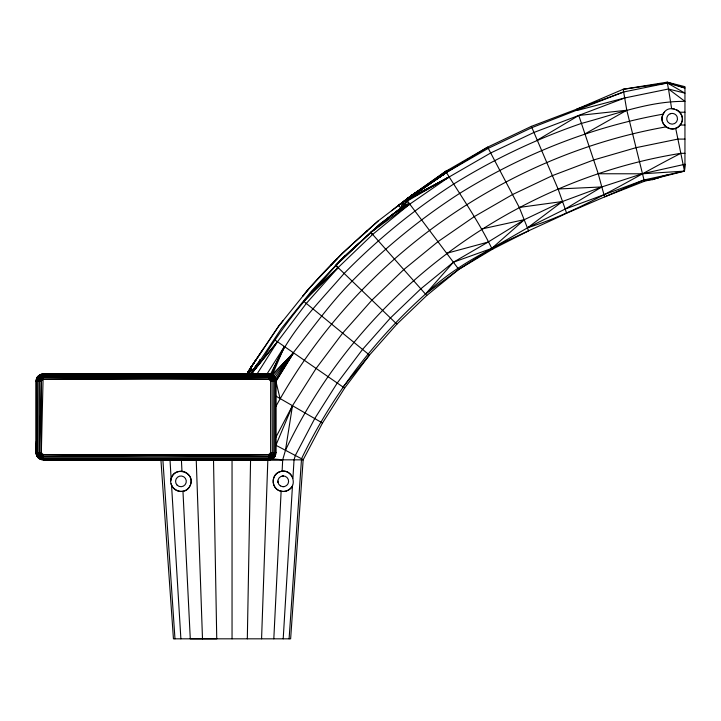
<?xml version="1.0" encoding="UTF-8"?>
<svg xmlns="http://www.w3.org/2000/svg" width="721" height="721" viewBox="0 0 721 721"><rect width="100%" height="100%" fill="white"/><g stroke="black" fill="none" stroke-linecap="round" stroke-linejoin="round"><path stroke-width="1.08" d="M36.41 441.144C36.23 447.353 33.662 459.502 43.197 459.836L303.144 459.836L322.476 423.047L344.602 388.114L369.467 355.065L396.892 324.153L426.733 295.511L458.772 269.393L491.776 248.385L527.718 227.701L565.21 209.036L601.792 186.946L642.195 173.797L684.95 164.253L684.95 86.682L667.168 82.158L623.205 89.26L576.674 109.177L531.377 126.364L487.63 147.138L445.686 171.364L412.971 194.355L378.372 220.797L342.367 253.188L309.066 288.391L302.91 296.007C325.387 268.365 351.65 244.23 378.372 220.797M289.094 638.824L301.531 458.736C331.516 396.37 373.884 340.222 425.453 294.087C465.261 255.91 517.696 236.668 566.589 213.245L565.21 209.036L643.889 179.998L684.472 171.12L684.95 164.253L684.472 171.12L644.349 181.295L626.792 110.241L623.205 89.26L667.448 83.014L684.95 88.016L667.168 82.158L668.493 88.998L684.95 101.373C649.432 100.994 615.346 114.396 581.423 123.417C536.73 138.82 493.867 159.107 453.698 184.044C413.944 209.64 377.218 239.642 344.142 273.43C317.051 304.749 286.066 334.905 271.574 374.569L41.331 374.172L36.969 377.516L36.951 379.742L36.969 377.516L38.141 376.029L41.331 374.172L43.197 373.938L268.753 373.938C272.574 373.911 275.945 377.245 275.9 381.085L275.9 452.689L274.962 456.276L273.818 457.754L272.322 458.889L268.753 459.601L198.014 459.8M36.996 454.041L36.969 456.267L41.331 459.601L282.686 459.836L285.471 450.292L292.483 405.707L316.104 368.44L342.646 333.147L371.928 300.134L403.769 269.591L437.962 241.67L474.283 216.615L512.523 194.553L552.376 175.636L593.662 159.963L636.039 147.679L677.911 139.09L684.95 139.09M247.321 638.824L250.575 459.872M36.969 377.516L36.05 381.085L36.05 452.689L41.331 452.689L43.197 454.536L43.197 459.836L268.753 459.601L43.197 458.889L41.358 458.042L40.502 456.699L39.601 452.689L41.403 379.156L43.197 376.029L270.871 374.605L273.818 376.029C301.162 345.368 323.134 310.381 352.136 281.1C384.563 247.943 420.631 218.562 459.61 193.417C521.806 154.799 590.896 126.95 663.086 114.161C669.503 100.769 689.898 114.783 679.714 125.58C672.36 134.548 657.525 123.958 663.086 114.179A10.166 10.166 0 0 0 667.547 127.851A10.166 10.166 0 0 0 681.219 123.39A10.166 10.166 0 0 0 676.758 109.718M264.274 459.836L270.6 459.601L272.871 456.817L273.782 452.689L273.782 381.085L272.871 376.957L270.871 374.605L43.197 373.938L41.331 452.689L41.403 454.654L43.197 457.754L273.818 457.754M448.822 170.174L445.686 171.364L408.492 197.815L408.447 199.429L403.291 206.305L380.679 223.564L344.872 255.766L312.608 291.455C293.618 313.067 276.494 336.428 261.48 360.978L251.323 373.911L260.002 359.995L261.48 360.978L277.477 341.745L306.29 303.469L338.086 267.617L372.64 234.442L409.771 204.142L449.201 176.942L490.695 152.978L533.964 132.448L624.774 97.948L668.493 88.998L684.95 93.153L667.448 83.014L623.521 92.009L576.674 109.177L577.106 110.466L624.774 97.948M261.57 638.824L267.842 459.872M268.753 457.754L270.519 454.654L270.6 452.689L270.6 381.085L270.519 379.156L268.753 376.029L41.088 374.605L39.601 374.92L37.086 377.516L36.293 379.237L36.293 454.536L38.141 457.754L43.197 459.601L155.961 459.719M273.818 638.824L281.127 491.208A24.433 14.808 -85 0 0 288.319 490.127C298.494 484.845 291.527 468.046 280.604 471.498C270.573 473.67 270.97 489.658 281.127 491.208M282.118 471.3L282.686 459.836L272.367 458.871L269.113 459.836M283.2 638.824L292.501 485.305M292.915 478.347L294.042 459.836L295.331 455.474L314.726 418.577L337.23 383.049L362.537 349.442L390.449 317.952L420.812 288.824L453.419 262.21L488.027 242.112L524.455 219.617L562.461 201.51L601.792 186.946L598.259 173.752L578.783 115.459L626.792 110.241L584.956 133.908M303.144 459.836L290.635 638.824L173.437 638.824L160.918 459.872M39.601 452.689L39.601 381.085L40.502 377.119L41.358 375.713L43.197 374.92L268.753 374.172M623.521 92.009L531.918 127.617L488.252 148.337L446.398 172.499L409.861 197.545L408.492 197.815L408.293 199.627L449.201 176.942C463.982 200.438 479.654 223.429 491.776 248.385L492.822 249.015L528.61 230.837L519.273 207.432L487.63 147.138L446.398 172.499L411.889 195.193L391.557 210.739M170.841 480.79C172.049 464.279 197.68 471.931 189.74 486.441C184.387 496.751 167.786 489.415 171.111 478.726L170.021 459.872M43.197 459.601L268.753 458.889C271.186 459.809 279.315 452.193 272.322 458.889L274.052 456.699L274.962 452.689L274.962 381.085C275.242 376.659 271.457 373.045 267.031 373.911L284.389 346.513L271.429 377.119L273.782 381.085L274.845 377.516L273.782 376.029L270.6 374.172L267.031 373.911M256.081 366.827L254.937 368.755L254.153 368.791L255.838 367.377L255.676 366.367L256.081 366.827L255.676 366.367L252.981 370.756L248.195 371.91L247.042 373.974L229.35 373.938L257.1 373.911L277.477 341.745L274.809 339.897M273.115 375.713L275.665 379.237L275.665 454.536L273.115 458.042L270.871 459.205L41.088 459.205L39.601 458.889L37.086 456.267L38.141 452.689L38.141 381.085L38.456 378.615L39.952 375.596L43.197 374.92L268.753 374.92L273.818 376.029M441.45 174.951L445.686 171.364L449.201 176.942L408.447 199.429L412.205 194.985M396.892 324.153L338.086 267.617L335.256 265.905L371.027 232.252L409.771 204.142L405.779 199.897L404.823 204.494L409.771 204.142L458.772 269.393L492.822 249.015M407.374 200.97L449.201 176.942L409.14 198.437L408.492 197.815L407.374 200.97L409.771 204.142L404.634 204.737L405.301 202.204L407.059 201.51L408.492 197.815L409.276 198.131L446.398 172.499L411.826 195.301L403.291 201.781L405.779 199.897M38.817 375.713L37.086 377.516L36.293 381.085L38.817 375.713L39.952 375.596L268.753 377.516L43.197 379.237L38.456 378.615L36.293 379.237M274.845 456.267L275.665 452.689L274.647 455.05L274.845 456.267L273.782 457.754L270.6 459.61L268.753 459.836L43.197 459.836M43.197 457.754L39.952 458.195L39.051 456.817L39.835 455.05L38.141 452.689L38.456 455.167L37.907 456.699L38.817 458.042L43.197 458.889M36.05 381.085L41.331 381.085L43.197 379.237L270.519 379.156L273.502 378.615L274.052 377.119L274.962 377.516L293.528 352.821L344.602 388.114M39.952 458.195L41.403 454.654L43.197 454.536L268.753 454.536L273.502 455.167L275.665 454.536M171.138 478.717L172.13 476.275A10.166 10.166 0 0 1 187.469 473.562A10.166 10.166 0 0 1 187.469 489.144A10.166 10.166 0 0 1 172.13 486.441L171.084 483.737M274.052 377.119L271.429 377.119L270.573 375.713L43.197 377.516L268.753 379.237L270.573 375.713L271.979 375.596M268.753 458.889L270.573 458.042L271.429 456.699L272.322 452.689L272.087 378.768L272.871 376.957M41.358 458.042L43.197 454.536L268.753 456.267M342.998 387.024L369.467 355.065L303.802 301.387L338.086 267.617L336.121 265.031L344.872 255.766L311.751 290.743L281.505 328.361L251.323 373.703L249.547 373.893L251.323 373.703L253.72 369.54L252.981 370.756L251.719 369.972L251.44 366.638L278.694 326.117L309.066 288.391M410.528 196.247L410.555 196.869L446.398 172.499L410.808 196.608L410.528 196.247L409.979 197.428L446.398 172.499L411.808 195.346L396.153 207.233M248.844 370.828L255.18 360.942M284.389 346.513L270.564 374.172L270.871 374.605M254.468 368.17L254.937 368.755L254.153 368.791L255.18 368.296L254.937 368.755L256.045 367.07L253.477 369.909M275.9 437.232L292.483 405.707L275.9 396.117M322.476 423.047L292.483 405.707L275.9 445.272L285.471 450.292C358.761 294.763 511.036 180.403 680.822 153.33L684.95 153.33M275.9 406.401C355.669 261.254 502.97 155.628 666.105 126.86M247.042 373.974L248.195 371.91L251.719 369.972L253.323 369.819L257.757 363.303L252.981 370.756L254.27 368.53L255.054 368.53M256.117 359.527L248.195 371.91L250.962 373.739L249.547 373.893L250.511 373.974M253.522 369.819L252.981 370.756L261.254 361.257L260.002 359.995L258.677 364.123L257.685 363.384L258.578 364.249L251.323 373.911L254.63 368.755L254.044 368.954M251.99 365.664L248.195 371.91L251.99 365.664L248.195 371.91L251.323 373.703M251.719 369.972L253.639 369.783L255.676 366.367M253.99 369.071L252.981 370.756L254.63 368.755M280.063 398.515L275.9 381.355L293.528 352.821L277.477 341.745L251.323 373.911L259.803 362.834L260.002 359.995L260.795 361.726M248.961 370.603L250.088 368.791M250.719 367.746L249.917 368.909L278.694 326.117L283.326 320.385M36.05 452.689L36.293 454.536L38.456 455.167L39.835 455.05L41.331 452.689L41.331 381.085M263.102 349.09L249.917 368.909M41.088 374.605L268.753 373.938L268.753 379.237L270.6 381.085L275.9 381.085L275.665 379.237L293.528 352.821L272.322 374.875L293.528 352.821L275.9 381.355M256.784 364.718L253.639 369.783M663.086 114.179L664.591 111.989M271.429 377.119L42.142 377.516L39.835 378.768L38.141 381.085L37.086 377.516M247.06 373.938L250.611 373.911M273.782 457.754L274.962 456.267M39.601 381.085L41.403 379.156M337.347 258.515L330.633 265.589L331.173 265.04M275.9 452.689L270.6 452.689L268.753 454.536L43.197 456.267M256.117 366.638L258.578 364.249M345.278 256.189L358.842 243.202M310.994 293.258L338.086 267.617L312.608 291.455M336.121 265.031L370.432 232.802L372.64 234.442L426.733 295.511M398.163 205.71L402.444 202.421L404.445 204.98L409.771 204.142L392.738 214.344L371.027 232.252L380.679 223.564L403.291 206.305L409.771 204.142L404.787 204.647M441.594 175.131L445.686 171.364M360.203 237.2L367.449 230.63M379.111 225.033L382.4 222.293L371.027 232.252L392.738 214.344M399.218 209.405L400.831 208.153L402.444 202.421L404.634 204.737M411.826 195.301L406.995 198.987L411.808 195.346M458.772 269.393L425.453 294.087L453.419 262.21L491.776 248.385L524.455 219.617L482.052 228.908M565.21 209.036L558.072 188.992L537.262 140.189L578.783 115.459M449.201 176.942L409.077 198.527L408.492 197.815M675.685 128.275L680.822 153.33C630.262 179.087 582.262 210.649 527.718 227.701L562.461 201.51L519.273 207.432M566.589 213.245L643.889 179.998L652.199 179.691L660.553 177.087M171.544 485.125L180.881 638.824M644.349 181.295L604.631 196.833L601.792 186.946L558.072 188.992M652.199 179.691L662.77 176.212M664.726 175.789L667.853 174.815M446.696 253.296L488.027 242.112M39.835 455.05L41.403 454.654M37.907 377.119L42.142 377.516L43.197 379.237M37.086 456.267L36.293 452.689L37.907 456.699L39.051 456.817L42.142 456.267L269.807 456.267L272.871 456.817L274.052 456.699L273.502 455.167M282.1 476.067L283.497 475.959M282.983 486.684L284.38 486.567M679.804 112.224L684.95 112.224M680.092 125.039L684.95 125.039M43.197 376.029L268.753 376.029M182.963 491.253L190.281 638.824L216.751 638.824L213.515 459.872M598.259 173.752L642.195 173.797L684.472 171.12L680.822 153.33M43.197 374.172L268.753 374.92L270.573 375.713M674.252 108.835L671.63 108.628L668.493 88.998M273.502 378.615L275.665 379.237M285.471 450.292L303.226 459.637M269.807 377.516L272.087 378.768M370.72 232.541L372.64 234.442L370.837 232.405M270.519 379.156L272.322 381.085M398.596 205.359L400.831 208.153L396.19 211.722L409.771 204.142L403.445 206.098L402.444 202.421L403.291 206.305M273.782 376.029L274.962 377.516M270.6 452.689L272.871 456.817M39.601 374.92L40.502 377.119M270.519 454.654L271.979 458.195M274.647 378.768L275.665 381.085L274.845 377.516M39.835 378.768L39.051 376.957L37.285 378.768L36.969 381.085L37.285 455.05M531.377 126.364L537.262 140.189M41.358 375.713L42.142 377.516M270.573 458.042L268.753 454.536L268.753 459.836M273.782 452.689L274.647 455.05M38.456 455.167L39.051 456.817M277.873 481.06L277.991 482.457M162.874 459.872L174.978 638.824M181.404 459.872L181.971 471.327M196.238 459.872L202.493 638.842M232.045 459.872L232.045 638.824M292.05 486.405A10.166 10.166 0 0 1 276.711 489.108A10.166 10.166 0 0 1 276.711 473.526A10.166 10.166 0 0 1 292.05 476.239M670.287 113.747L669.043 114.405A5.371 5.371 0 0 0 667.114 120.65L667.772 121.894A5.371 5.371 0 0 0 677.19 116.919L676.532 115.675A5.371 5.371 0 0 0 670.287 113.747M177.141 485.152A5.371 5.371 0 0 0 186.117 482.746A5.371 5.371 0 0 0 179.547 476.166A5.371 5.371 0 0 0 177.141 485.152M280.334 485.837A5.371 5.371 0 0 0 288.607 481.583A5.371 5.371 0 0 0 280.784 476.545A5.371 5.371 0 0 0 280.334 485.837"/></g></svg>
